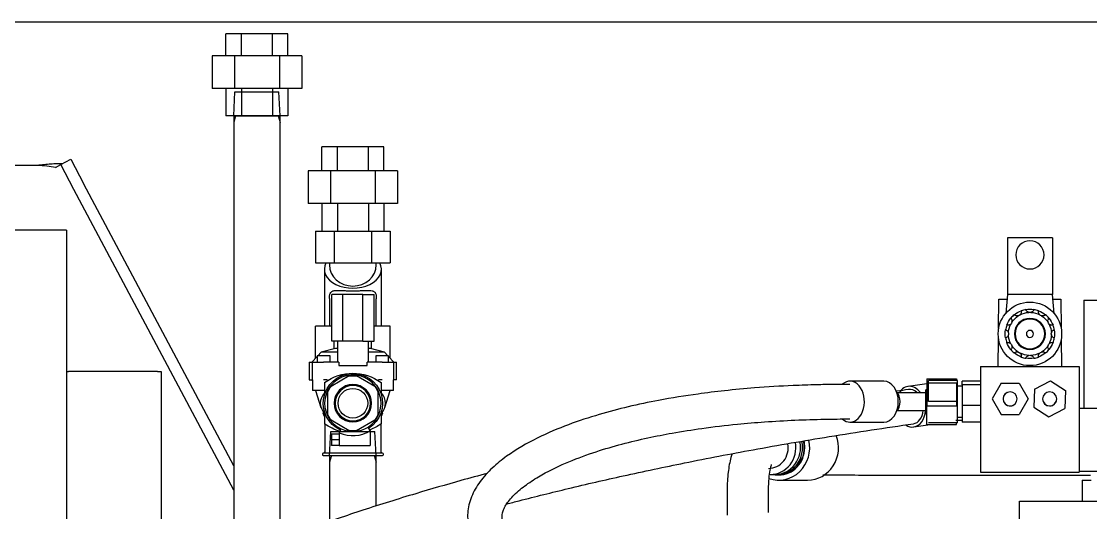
# Model space of a CAD drawing. Header units: millimetres. Extents: x 10462777 to 22643323, y 453826 to 1389191.
# Drawn here: x 11266430 to 11267164, y 585099 to 585436 of the extents above; entities that cross this region are included whole.
import ezdxf

# ---------------------------------------------------------------- set-up
doc = ezdxf.new("R2010")
doc.units = ezdxf.units.MM
doc.header["$LTSCALE"] = 200
doc.header["$MEASUREMENT"] = 0
for name, pattern in [('CENTER', [2, 1.25, -0.25, 0.25, -0.25]), ('HIDDEN_KS1', [0.26, 0.18, -0.08]), ('PHANTOM', [2.5, 1.25, -0.25, 0.25, -0.25, 0.25, -0.25])]:
    doc.linetypes.add(name, pattern=pattern)
for name, color, linetype in [('1', 1, 'CENTER'), ('11', 6, 'PHANTOM'), ('3', 3, 'HIDDEN_KS1')]:
    doc.layers.add(name, color=color, linetype=linetype)
doc.layers.add('LAYOUT', color=8, linetype='CONTINUOUS', lineweight=25)

# ---------------------------------------------------------------- blocks, each defined once
blk = doc.blocks.new('r710ic')
at = {"layer": 'LAYOUT', "color": 3}
blk.add_circle((272041.37, 104232.63), 2050.12, dxfattribs=at)

msp = doc.modelspace()

# ---------------------------------------------------------------- linework, layer by layer
at = {"layer": '1', "color": 60, "linetype": 'Continuous'}
for p, q in [((11266570.89925, 585412.01458), (11266570.89925, 585426.99252)), ((11266581.52228, 585426.99252), (11266570.89925, 585426.99252)), ((11266581.52228, 585412.01458), (11266581.52228, 585426.99252)), ((11266602.76832, 585426.99252), (11266581.52228, 585426.99252)), ((11266602.76832, 585412.01458), (11266602.76832, 585426.99252)), ((11266613.39134, 585426.99252), (11266602.76832, 585426.99252)), ((11266613.39134, 585412.01458), (11266613.39134, 585426.99252)), ((11266561.39444, 585412.01458), (11266561.39444, 585389.54769)), ((11266576.76987, 585412.01458), (11266561.39444, 585412.01458)), ((11266576.76987, 585412.01458), (11266576.76987, 585389.54769)), ((11266607.52072, 585412.01458), (11266576.76987, 585412.01458)), ((11266607.52072, 585412.01458), (11266607.52072, 585389.54769)), ((11266622.89615, 585412.01458), (11266607.52072, 585412.01458)), ((11266622.89615, 585412.01458), (11266622.89615, 585389.54769)), ((11266576.76987, 585389.54769), (11266561.39444, 585389.54769)), ((11266570.89925, 585389.54769), (11266570.89925, 585370.82527)), ((11266607.52072, 585389.54769), (11266576.76987, 585389.54769)), ((11266581.52228, 585389.54769), (11266581.52228, 585370.82527)), ((11266602.76832, 585389.54769), (11266602.76832, 585370.82527)), ((11266622.89615, 585389.54769), (11266607.52072, 585389.54769)), ((11266613.39134, 585389.54769), (11266613.39134, 585370.82527)), ((11266581.52228, 585370.82527), (11266570.89925, 585370.82527)), ((11266602.76832, 585370.82527), (11266581.52228, 585370.82527)), ((11266613.39134, 585370.82527), (11266602.76832, 585370.82527)), ((11266636.7505, 585333.05764), (11266636.7505, 585349.52046)), ((11266647.37353, 585349.52046), (11266636.7505, 585349.52046)), ((11266668.61957, 585349.52046), (11266647.37353, 585349.52046)), ((11266647.37353, 585333.05764), (11266647.37353, 585349.52046)), ((11266668.61957, 585333.05764), (11266668.61957, 585349.52046)), ((11266679.24259, 585349.52046), (11266668.61957, 585349.52046)), ((11266679.24259, 585333.05764), (11266679.24259, 585349.52046)), ((11266627.24569, 585333.05764), (11266627.24569, 585310.78443)), ((11266642.62112, 585333.05764), (11266627.24569, 585333.05764)), ((11266642.62112, 585333.05764), (11266642.62112, 585310.78443)), ((11266673.37198, 585333.05764), (11266642.62112, 585333.05764)), ((11266688.7474, 585333.05764), (11266673.37198, 585333.05764)), ((11266673.37198, 585333.05764), (11266673.37198, 585310.78443)), ((11266688.7474, 585333.05764), (11266688.7474, 585310.78443)), ((11266642.62112, 585310.78443), (11266627.24569, 585310.78443)), ((11266636.7505, 585310.78443), (11266636.7505, 585291.80377)), ((11266673.37198, 585310.78443), (11266642.62112, 585310.78443)), ((11266647.37353, 585310.78443), (11266647.37353, 585291.80377)), ((11266668.61957, 585310.78443), (11266668.61957, 585291.80377)), ((11266688.7474, 585310.78443), (11266673.37198, 585310.78443)), ((11266679.24259, 585310.78443), (11266679.24259, 585291.80377)), ((11266643.47054, 585216.26851), (11266643.47054, 585248.22574)), ((11266651.21774, 585248.22574), (11266643.47054, 585248.22574)), ((11266651.21774, 585216.26851), (11266651.21774, 585248.22574)), ((11266664.77535, 585248.22574), (11266651.21774, 585248.22574)), ((11266664.77535, 585248.22574), (11266672.52256, 585248.22574)), ((11266664.77535, 585216.26851), (11266664.77535, 585248.22574)), ((11266672.52256, 585216.26851), (11266672.52256, 585248.22574)), ((11266651.21774, 585216.26851), (11266643.47054, 585216.26851)), ((11266647.34414, 585216.26851), (11266647.34414, 585201.76671)), ((11266664.77535, 585216.26851), (11266651.21774, 585216.26851)), ((11266664.77535, 585216.26851), (11266672.52256, 585216.26851)), ((11266668.64896, 585201.76671), (11266668.64896, 585216.26851)), ((11266636.32115, 585208.7807), (11266633.89434, 585206.12448)), ((11266645.98838, 585211.2017), (11266636.32115, 585208.7807)), ((11266647.34268, 585208.7807), (11266636.32115, 585208.7807)), ((11266647.3436, 585211.2017), (11266645.98838, 585211.2017)), ((11266670.00472, 585211.2017), (11266668.6495, 585211.2017)), ((11266679.67194, 585208.7807), (11266668.65041, 585208.7807)), ((11266679.67194, 585208.7807), (11266670.00472, 585211.2017)), ((11266682.09876, 585206.12448), (11266679.67194, 585208.7807)), ((11266627.97613, 585201.76671), (11266627.97613, 585189.75854)), ((11266627.97613, 585201.76671), (11266630.19986, 585201.76671)), ((11266633.58925, 585205.79055), (11266629.91293, 585201.76671)), ((11266630.19986, 585189.75854), (11266630.19986, 585201.76671)), ((11266630.19986, 585201.76671), (11266637.94707, 585201.76671)), ((11266633.58926, 585206.12452), (11266633.58926, 585201.76671)), ((11266637.94707, 585206.12452), (11266633.58926, 585206.12452)), ((11266642.30487, 585206.12452), (11266637.94707, 585206.12452)), ((11266648.27629, 585201.76671), (11266637.94707, 585201.76671)), ((11266642.30487, 585201.76671), (11266642.30487, 585206.12452)), ((11266648.27629, 585201.76671), (11266648.27629, 585199.41834)), ((11266678.04603, 585201.76671), (11266667.7168, 585201.76671)), ((11266667.7168, 585199.41834), (11266667.7168, 585201.76671)), ((11266673.68823, 585206.12452), (11266673.68823, 585201.76671)), ((11266678.04603, 585206.12452), (11266673.68823, 585206.12452)), ((11266682.40383, 585206.12452), (11266678.04603, 585206.12452)), ((11266678.04603, 585201.76671), (11266685.79324, 585201.76671)), ((11266682.40383, 585201.76671), (11266682.40383, 585206.12452)), ((11266686.08017, 585201.76671), (11266682.40385, 585205.79055)), ((11266685.79324, 585201.76671), (11266685.79324, 585189.75854)), ((11266685.79324, 585201.76671), (11266688.01697, 585201.76671)), ((11266688.01697, 585189.75854), (11266688.01697, 585201.76671)), ((11266648.27629, 585199.41834), (11266667.7168, 585199.41834)), ((11266627.97613, 585189.75854), (11266630.19986, 585189.75854)), ((11266629.91293, 585189.75854), (11266630.1999, 585188.87215)), ((11266630.19986, 585189.75854), (11266630.19986, 585182.3987)), ((11266640.28692, 585189.75854), (11266637.94707, 585189.75854)), ((11266638.62853, 585187.76115), (11266638.62853, 585179.85947)), ((11266640.28692, 585189.75854), (11266640.28692, 585188.92981)), ((11266675.70618, 585188.92981), (11266675.70618, 585189.75854)), ((11266678.04603, 585189.75854), (11266675.70618, 585189.75854)), ((11266677.36456, 585187.76115), (11266677.36456, 585179.85947)), ((11266685.7932, 585188.87215), (11266686.08017, 585189.75854)), ((11266685.79324, 585182.3987), (11266685.79324, 585189.75854)), ((11266688.01697, 585189.75854), (11266685.79324, 585189.75854)), ((11267022.52551, 585188.76593), (11266999.24358, 585188.76593)), ((11267052.01364, 585187.02407), (11267039.15799, 585185.18766)), ((11267073.09472, 585189.25013), (11267053.2425, 585189.25013)), ((11267053.2425, 585174.72412), (11267053.2425, 585189.25013)), ((11267073.09472, 585174.72412), (11267073.09472, 585189.25013)), ((11266638.62853, 585182.3987), (11266630.19986, 585182.3987)), ((11266632.29571, 585182.39861), (11266636.06576, 585170.75368)), ((11266685.79324, 585182.3987), (11266677.36456, 585182.3987)), ((11266679.92733, 585170.75368), (11266683.69739, 585182.39861)), ((11267038.22804, 585180.87347), (11267031.71667, 585180.87347)), ((11267051.29145, 585180.87347), (11267048.4005, 585180.87347)), ((11267052.01383, 585182.81027), (11267051.29145, 585182.81027)), ((11267051.29145, 585166.63798), (11267051.29145, 585182.81027)), ((11267073.09472, 585174.72412), (11267053.2425, 585174.72412)), ((11267073.09472, 585160.19811), (11267073.09472, 585174.72412)), ((11266638.62853, 585167.45829), (11266638.62853, 585159.55662)), ((11266677.36456, 585167.45829), (11266677.36456, 585159.55662)), ((11267031.71667, 585168.57478), (11267038.22804, 585168.57478)), ((11267048.4005, 585168.57478), (11267051.29145, 585168.57478)), ((11267051.29145, 585166.63798), (11267052.01383, 585166.63798)), ((11266638.67753, 585159.51929), (11266638.67753, 585140.40392)), ((11266677.31556, 585140.40392), (11266677.31556, 585159.51929)), ((11266999.24358, 585160.68231), (11267022.52551, 585160.68231)), ((11267043.12938, 585157.38626), (11267054.41445, 585158.99831)), ((11267073.09472, 585160.19811), (11267053.2425, 585160.19811)), ((11266637.06762, 585138.79401), (11266637.06762, 585138.47202)), ((11266678.28151, 585139.43797), (11266637.71158, 585139.43797)), ((11266637.71158, 585137.82805), (11266678.28151, 585137.82805)), ((11266678.92548, 585138.47202), (11266678.92548, 585138.79401)), ((11266944.56286, 585124.75464), (11266947.76202, 585124.75464)), ((11266949.21618, 585124.75464), (11266950.3795, 585124.75464)), ((11266950.3795, 585120.88104), (11266970.15609, 585120.88104)), ((11266914.91327, 585114.41965), (11266914.91327, 585096.96154)), ((11266943.38425, 585098.60806), (11266943.38425, 585114.41965))]:
    msp.add_line(p, q, dxfattribs=at)
at = {"layer": '1', "color": 252, "linetype": 'Continuous'}
for p, q in [((11266576.16669, 585370.82527), (11266577.02947, 585387.28809)), ((11266577.02947, 585387.28809), (11266607.26113, 585387.28809)), ((11266608.12391, 585370.82527), (11266607.26113, 585387.28809)), ((11266576.16669, 585370.82527), (11266608.12391, 585370.82527)), ((11266576.16669, 585370.80939), (11266576.16669, 585067.2846)), ((11266577.46943, 585370.80935), (11266576.16669, 585366.29651)), ((11266606.82117, 585370.80935), (11266608.12391, 585366.29651)), ((11266608.12391, 585080.0743), (11266608.12391, 585370.80939)), ((11266457.4931, 585337.34981), (11266464.33382, 585340.98625)), ((11266464.33382, 585340.98625), (11266473.3527, 585324.02031)), ((11266441.31902, 585336.82908), (11266425.57737, 585336.82908)), ((11266453.73635, 585335.35277), (11266457.4931, 585337.34981)), ((11266466.51198, 585320.38387), (11266457.4931, 585337.34981)), ((11266576.16536, 585114.10837), (11266466.51198, 585320.38387)), ((11266576.16564, 585130.61278), (11266473.3527, 585324.02031)), ((11266456.56919, 585292.28265), (11266064.36689, 585292.28265)), ((11266461.4112, 585292.28265), (11266456.56919, 585292.28265)), ((11266461.4112, 585292.28265), (11266461.4112, 585006.95511)), ((11266461.4112, 585195.44258), (11266462.8638, 585195.44258)), ((11266523.86446, 585195.44258), (11266462.8638, 585195.44258)), ((11266523.86446, 585195.44258), (11266526.28546, 585195.44258)), ((11266526.28546, 585195.44258), (11266526.28546, 585044.66406)), ((11267088.90988, 585198.93414), (11267156.69793, 585198.93414)), ((11267088.90988, 585198.93414), (11267088.90988, 585126.30409)), ((11267156.69793, 585198.93414), (11267156.69793, 585126.30409)), ((11266642.01794, 585137.82805), (11266642.88072, 585154.29087)), ((11266642.88072, 585154.29087), (11266673.11238, 585154.29087)), ((11266673.97516, 585137.82805), (11266673.11238, 585154.29087)), ((11266642.01794, 585137.82805), (11266673.97516, 585137.82805)), ((11266642.01794, 585137.81746), (11266642.01794, 585092.42216)), ((11266643.32221, 585137.81744), (11266642.01794, 585133.29929)), ((11266672.67088, 585137.81744), (11266673.97516, 585133.29929)), ((11266673.97516, 585103.08819), (11266673.97516, 585137.81746)), ((11267088.90988, 585126.30409), (11267156.69793, 585126.30409)), ((11267115.61461, 585084.08181), (11267115.61461, 585106.35503)), ((11267115.61461, 585106.35503), (11267300.50055, 585106.35503))]:
    msp.add_line(p, q, dxfattribs=at)
at = {"layer": '1', "color": 60, "linetype": 'Continuous', "extrusion": (0, 0, -1)}
for centre, radius, start, end in [((-11266657.99655, 585162.03807), 32.19932, 53.02232742, 126.97767258), ((-11266657.99655, 585185.27969), 32.19932, 285.75941702, 306.97767258), ((-11266657.99655, 585185.27969), 32.19932, 233.02232742, 248.43969979), ((-11266637.71158, 585140.40392), 0.96595, 180, 270), ((-11266678.28151, 585140.40392), 0.96595, 270, 0)]:
    msp.add_arc(centre, radius, start, end, dxfattribs=at)
at = {"layer": '1', "color": 60, "linetype": 'Continuous'}
for centre, start, end in [((11266637.71158, 585138.79401), 90, 180), ((11266637.71158, 585138.47202), 180, 270), ((11266678.28151, 585138.79401), 0, 90), ((11266678.28151, 585138.47202), 270, 0)]:
    msp.add_arc(centre, 0.64397, start, end, dxfattribs=at)
for centre, major_axis, ratio, start_param, end_param in [((11266999.24358, 585174.72412), (0, -14.04181), 0.707106781, 0, 3.695691127), ((11267022.52551, 585174.72412), (0, -14.04181), 0.707106781, 0, 3.141592405), ((11266657.99655, 585173.6443), (22.39382, 0), 0.638062424, 2.615712001, 3.667473306), ((11266657.99655, 585173.6443), (22.39382, 0), 0.638062424, 5.757304654, 6.80906596), ((11267028.00361, 585174.72412), (0, -8.08615), 0.707106781, 0.609861676, 2.531730748), ((11267041.14369, 585171.28696), (1.98569, -13.9007), 0.70346878, 2.235254693, 3.856022021), ((11267041.14369, 585171.28696), (1.98569, -13.9007), 0.70346878, 0, 1.275105522), ((11266999.24358, 585174.72412), (0, -14.04181), 0.707106781, 5.753237577, 6.283185307), ((11267041.14369, 585171.28696), (1.98569, -13.9007), 0.70346878, 5.734988618, 6.283185307), ((11266970.15609, 585143.15426), (0, 22.27322), 0.953837837, 3.141592699, 5.095663281), ((11266943.31228, 585143.15426), (0, -14.23549), 0.953837837, 0, 1.761451798), ((11266950.3795, 585143.15426), (0, 22.27322), 0.953837837, 2.82085587, 4.946732223), ((11266944.56286, 585143.15426), (0, 18.39961), 0.953837837, 3.141592795, 4.9076586), ((11266947.76202, 585143.15426), (0, 18.39961), 0.953837837, 3.141592795, 4.937405543), ((11266949.21618, 585143.15426), (0, 18.39961), 0.953837837, 3.100163006, 4.950953622), ((11266950.3795, 585143.15426), (0, 18.39961), 0.953837837, 3.141592795, 4.961753132)]:
    msp.add_ellipse(centre, major_axis=major_axis, ratio=ratio, start_param=start_param, end_param=end_param, dxfattribs=at)
at = {"layer": '1', "color": 252, "linetype": 'Continuous'}
for points, knots in [([(11266458.57347, 585337.92412), (11266457.38429, 585337.96508), (11266456.10551, 585337.95839), (11266453.40701, 585337.8701), (11266451.98735, 585337.78853), (11266449.05095, 585337.57377), (11266447.53426, 585337.44062), (11266444.45136, 585337.14799), (11266442.88522, 585336.98855), (11266441.31902, 585336.82908)], [0, 0, 0, 0, 0.25, 0.25, 0.5, 0.5, 0.75, 0.75, 1, 1, 1, 1]), ([(11266453.73635, 585335.35277), (11266451.99119, 585335.77127), (11266450.01043, 585336.06452), (11266445.7922, 585336.51457), (11266443.55594, 585336.672), (11266441.31902, 585336.82908)], [0, 0, 0, 0, 0.5, 0.5, 1, 1, 1, 1])]:
    msp.add_open_spline(points, degree=3, knots=knots, dxfattribs=at)
at = {"layer": '1', "color": 60, "linetype": 'Continuous'}
for points, knots in [([(11267048.4005, 585180.87347), (11267047.44723, 585180.87347), (11267045.56295, 585180.87347), (11267042.80481, 585180.87347), (11267040.26621, 585180.87347), (11267038.80435, 585180.87347), (11267038.12906, 585180.87347)], [0, 0, 0, 0, 0.247574861, 0.5, 0.752425139, 1, 1, 1, 1]), ([(11267038.12906, 585168.57478), (11267038.80435, 585168.57478), (11267040.26621, 585168.57478), (11267042.80481, 585168.57478), (11267045.56295, 585168.57478), (11267047.44723, 585168.57478), (11267048.4005, 585168.57478)], [0, 0, 0, 0, 0.247574861, 0.5, 0.752425139, 1, 1, 1, 1]), ([(11266918.28464, 585139.10538), (11266918.01847, 585138.2522), (11266916.88039, 585134.2725), (11266915.38073, 585126.00668), (11266914.91874, 585118.31244), (11266914.91339, 585114.10224)], [0, 0, 0, 0, 0.119102906, 0.539671035, 1, 1, 1, 1]), ([(11266943.38413, 585114.10224), (11266943.40738, 585117.03233), (11266943.6148, 585121.90944), (11266944.43069, 585127.58984), (11266945.16219, 585130.60389), (11266945.41949, 585131.46986), (11266945.37466, 585131.56476), (11266945.36844, 585131.57074)], [0, 0, 0, 0, 0.331787336, 0.613163089, 0.830037351, 0.983914917, 1, 1, 1, 1])]:
    msp.add_open_spline(points, degree=3, knots=knots, dxfattribs=at)
at = {"layer": '11', "color": 60, "linetype": 'Continuous'}
for p, q in [((11266632.27765, 585291.80377), (11266632.27765, 585270.01476)), ((11266632.27765, 585291.80377), (11266645.1371, 585291.80377)), ((11266645.1371, 585291.80377), (11266645.1371, 585270.01476)), ((11266645.1371, 585291.80377), (11266670.856, 585291.80377)), ((11266670.856, 585291.80377), (11266670.856, 585270.01476)), ((11266670.856, 585291.80377), (11266683.71544, 585291.80377)), ((11266683.71544, 585291.80377), (11266683.71544, 585270.01476)), ((11266632.27765, 585270.01476), (11266645.1371, 585270.01476)), ((11266641.89737, 585270.01476), (11266641.89737, 585268.52888)), ((11266645.1371, 585270.01476), (11266670.856, 585270.01476)), ((11266670.856, 585270.01476), (11266683.71544, 585270.01476)), ((11266674.09573, 585268.52888), (11266674.09573, 585270.01476)), ((11266638.42106, 585265.6821), (11266638.42106, 585226.43701)), ((11266677.57204, 585226.43701), (11266677.57204, 585265.6821)), ((11266641.89737, 585245.52783), (11266641.89737, 585226.43672)), ((11266674.09573, 585226.43672), (11266674.09573, 585245.24588)), ((11267159.84523, 585244.35214), (11267159.84523, 585170.36632)), ((11267159.84523, 585244.35214), (11267204.63377, 585244.35214)), ((11266632.27765, 585204.64771), (11266632.27765, 585226.43672)), ((11266643.4704, 585226.43672), (11266632.27765, 585226.43672)), ((11266683.71544, 585226.43672), (11266672.5227, 585226.43672)), ((11266683.71544, 585204.64771), (11266683.71544, 585226.43672)), ((11266645.1371, 585210.98865), (11266645.1371, 585216.2684)), ((11266670.856, 585210.98865), (11266670.856, 585216.2684)), ((11266632.54529, 585204.64771), (11266632.27765, 585204.64771)), ((11266683.71544, 585204.64771), (11266683.44781, 585204.64771)), ((11266655.57089, 585192.38626), (11266642.99099, 585185.12325)), ((11266673.0021, 585185.12325), (11266660.42221, 585192.38626)), ((11267052.01381, 585190.44996), (11267072.35023, 585190.44996)), ((11267052.01381, 585190.44996), (11267052.01381, 585187.63963)), ((11267052.01381, 585187.63963), (11267052.01381, 585171.91379)), ((11267052.01381, 585187.63963), (11267072.35023, 585187.63963)), ((11267072.35023, 585190.44996), (11267072.35023, 585189.25012)), ((11267072.35023, 585187.63963), (11267072.35023, 585171.91379)), ((11267088.90988, 585188.87737), (11267076.22383, 585188.87737)), ((11267076.22383, 585186.34808), (11267076.22383, 585188.87737)), ((11267103.09612, 585187.31333), (11267096.94595, 585176.66092)), ((11267103.09612, 585187.31333), (11267115.39647, 585187.31333)), ((11267115.39647, 585187.31333), (11267121.54664, 585176.66092)), ((11267125.94846, 585183.20819), (11267136.82509, 585188.95253)), ((11267136.82509, 585188.95253), (11267147.23814, 585182.40526)), ((11266640.56534, 585180.92189), (11266640.56534, 585166.39588)), ((11266675.42776, 585166.39588), (11266675.42776, 585180.92189)), ((11267076.22383, 585185.45386), (11267073.09456, 585185.45386)), ((11267088.90988, 585186.34808), (11267076.22383, 585186.34808)), ((11267076.22383, 585186.34808), (11267076.22383, 585172.19483)), ((11267125.94846, 585183.20819), (11267125.48489, 585170.91659)), ((11267147.23814, 585182.40526), (11267146.77457, 585170.11366)), ((11267052.01381, 585158.99829), (11267052.01381, 585171.91379)), ((11267052.01381, 585171.91379), (11267072.35023, 585171.91379)), ((11267088.90988, 585172.19483), (11267076.22383, 585172.19483)), ((11267076.22383, 585172.19483), (11267076.22383, 585160.57087)), ((11267096.94595, 585176.66092), (11267103.09612, 585166.00852)), ((11267121.54664, 585176.66092), (11267115.39647, 585166.00852)), ((11266637.66013, 585167.66177), (11266637.66013, 585166.84108)), ((11266678.33296, 585166.84108), (11266678.33296, 585167.66177)), ((11267103.09612, 585166.00852), (11267115.39647, 585166.00852)), ((11267125.48489, 585170.91659), (11267135.89795, 585164.36932)), ((11267135.89795, 585164.36932), (11267146.77457, 585170.11366)), ((11267156.69793, 585170.36632), (11267172.2964, 585170.36632)), ((11266642.99099, 585162.19451), (11266655.57089, 585154.93151)), ((11266660.42221, 585154.93151), (11266673.0021, 585162.19451)), ((11266669.98051, 585154.88441), (11266668.41738, 585157.33325)), ((11267052.01381, 585158.99829), (11267072.35023, 585158.99829)), ((11267072.35023, 585158.99829), (11267072.35023, 585160.19822)), ((11267073.09456, 585163.99439), (11267076.22383, 585163.99439)), ((11267088.90988, 585160.57087), (11267076.22383, 585160.57087)), ((11266648.67569, 585152.35407), (11266643.34949, 585152.35407)), ((11266643.34949, 585152.35407), (11266643.34949, 585148.48046)), ((11266649.89146, 585156.06833), (11266648.67569, 585153.42975)), ((11266648.67569, 585153.42975), (11266648.67569, 585149.51839)), ((11266669.98051, 585154.88441), (11266669.98051, 585148.48046)), ((11266648.67569, 585148.48046), (11266643.34949, 585148.48046)), ((11266643.34949, 585148.48046), (11266643.34949, 585144.60686)), ((11266648.67569, 585144.60686), (11266643.34949, 585144.60686)), ((11266648.67569, 585149.51839), (11266648.67569, 585148.48046)), ((11266648.67569, 585148.48046), (11266648.67569, 585146.54366)), ((11266648.67569, 585146.54366), (11266648.67569, 585144.60686)), ((11266648.67569, 585144.60686), (11266669.98051, 585144.60686)), ((11266669.98051, 585148.48046), (11266669.98051, 585144.60686)), ((11267179.42627, 585126.78829), (11267156.69793, 585126.78829)), ((11267158.63473, 585120.88104), (11267158.63473, 585106.35503)), ((11267158.63473, 585120.88104), (11267164.79744, 585120.88104))]:
    msp.add_line(p, q, dxfattribs=at)
at = {"layer": '11', "color": 30, "linetype": 'Continuous'}
for p, q in [((11267138.29832, 585287.05861), (11267107.30949, 585287.05861)), ((11267107.30949, 585287.05861), (11267107.30949, 585248.32258)), ((11267138.29832, 585287.05861), (11267138.29832, 585248.32258)), ((11267107.30949, 585248.32258), (11267106.1732, 585235.28503)), ((11267138.29832, 585248.32258), (11267107.30949, 585248.32258)), ((11267139.43462, 585235.28503), (11267138.29832, 585248.32258)), ((11267101.32944, 585224.89589), (11267101.49909, 585245.12686)), ((11267101.49909, 585245.12686), (11267107.03102, 585245.12686)), ((11267138.57679, 585245.12686), (11267144.10872, 585245.12686)), ((11267144.10872, 585245.12686), (11267144.27837, 585224.89589)), ((11267101.11173, 585198.93414), (11267101.2706, 585217.87965)), ((11267144.33721, 585217.87965), (11267144.49608, 585198.93414))]:
    msp.add_line(p, q, dxfattribs=at)
at = {"layer": '11', "color": 27, "linetype": 'Continuous'}
msp.add_line((11267039.46516, 585183.03051), (11267039.42718, 585183.02496), dxfattribs=at)
at = {"layer": '11', "color": 30, "linetype": 'Continuous', "extrusion": (0, 0, -1)}
for centre, radius in [((-11267122.80391, 585275.4378), 9.68401), ((-11267122.80391, 585221.20736), 10.65241), ((-11267122.80391, 585221.20736), 10.16821), ((-11267122.80391, 585221.20736), 2.421)]:
    msp.add_circle(centre, radius, dxfattribs=at)
at = {"layer": '11', "color": 30, "linetype": 'Continuous'}
msp.add_circle((11267122.80391, 585221.20736), 21.78902, dxfattribs=at)
at = {"layer": '11', "color": 60, "linetype": 'Continuous', "extrusion": (0, 0, -1)}
for centre, radius in [((-11266657.99655, 585173.65888), 12.83131), ((-11266657.99655, 585173.65888), 12.10501), ((-11267109.2463, 585176.66092), 4.842), ((-11267136.36152, 585176.66092), 4.842)]:
    msp.add_circle(centre, radius, dxfattribs=at)
at = {"layer": '11', "color": 60, "linetype": 'Continuous'}
msp.add_circle((11266657.99655, 585173.65888), 10.16821, dxfattribs=at)
at = {"layer": '11', "color": 30, "linetype": 'Continuous'}
for start, end in [(99.42617603, 110.57382395), (69.42617605, 80.57382397), (129.42617604, 140.573824), (39.426176, 50.57382396), (159.42617604, 170.57382399), (9.42617601, 20.57382396), (189.42617601, 200.57382396), (339.42617604, 350.57382399), (219.426176, 230.57382396), (309.42617604, 320.573824), (249.42617605, 260.57382397), (279.42617603, 290.57382395)]:
    msp.add_arc((11267122.80391, 585221.20736), 16.94701, start, end, dxfattribs=at)
at = {"layer": '11', "color": 30, "linetype": 'Continuous', "extrusion": (0, 0, -1)}
for centre, radius, start, end in [((-11267122.80391, 585221.20736), 16.94701, 80.57382397, 99.42617603), ((-11267122.80391, 585221.20736), 16.94701, 20.57382396, 39.426176), ((-11267122.80391, 585221.20736), 14.76811, 32.64553784, 57.35446217), ((-11267122.80391, 585221.20736), 16.94701, 50.57382396, 69.42617605), ((-11267114.01567, 585236.42903), 2.9052, 226.43012054, 253.56987945), ((-11267122.80391, 585221.20736), 14.76811, 62.64553783, 87.35446218), ((-11267122.80391, 585238.78383), 2.9052, 256.43012059, 283.56987941), ((-11267122.80391, 585221.20736), 14.76811, 92.64553782, 117.35446217), ((-11267122.80391, 585221.20736), 16.94701, 110.57382395, 129.42617604), ((-11267131.59214, 585236.42903), 2.9052, 286.43012055, 313.56987946), ((-11267122.80391, 585221.20736), 14.76811, 122.64553783, 147.35446216), ((-11267122.80391, 585221.20736), 16.94701, 140.573824, 159.42617604), ((-11267122.80391, 585221.20736), 16.94701, 350.57382399, 9.42617601), ((-11267122.80391, 585221.20736), 14.76811, 2.64553786, 27.35446215), ((-11267107.58223, 585229.9956), 2.9052, 196.43012056, 223.56987951), ((-11267138.02558, 585229.9956), 2.9052, 316.43012049, 343.56987944), ((-11267122.80391, 585221.20736), 14.76811, 152.64553785, 177.35446214), ((-11267122.80391, 585221.20736), 16.94701, 170.57382399, 189.42617601), ((-11267105.22743, 585221.20736), 2.9052, 166.43012057, 193.56987943), ((-11267122.80391, 585221.20736), 14.76811, 332.64553785, 357.35446214), ((-11267122.80391, 585221.20736), 14.76811, 182.64553786, 207.35446215), ((-11267140.38038, 585221.20736), 2.9052, 346.43012057, 13.56987943), ((-11267122.80391, 585221.20736), 16.94701, 320.573824, 339.42617604), ((-11267107.58223, 585212.41912), 2.9052, 136.43012049, 163.56987944), ((-11267122.80391, 585221.20736), 14.76811, 302.64553783, 327.35446216), ((-11267114.01567, 585205.98569), 2.9052, 106.43012055, 133.56987946), ((-11267131.59214, 585205.98569), 2.9052, 46.43012054, 73.56987945), ((-11267122.80391, 585221.20736), 14.76811, 212.64553784, 237.35446217), ((-11267138.02558, 585212.41912), 2.9052, 16.43012056, 43.56987951), ((-11267122.80391, 585221.20736), 16.94701, 200.57382396, 219.426176), ((-11267122.80391, 585221.20736), 16.94701, 290.57382395, 309.42617604), ((-11267122.80391, 585221.20736), 14.76811, 272.64553782, 297.35446217), ((-11267122.80391, 585221.20736), 16.94701, 260.57382397, 279.42617603), ((-11267122.80391, 585203.63088), 2.9052, 76.43012059, 103.56987941), ((-11267122.80391, 585221.20736), 14.76811, 242.64553783, 267.35446218), ((-11267122.80391, 585221.20736), 16.94701, 230.57382396, 249.42617605)]:
    msp.add_arc(centre, radius, start, end, dxfattribs=at)
at = {"layer": '11', "color": 60, "linetype": 'Continuous', "extrusion": (0, 0, -1)}
for radius, start, end in [(20.33642, 294.73855101, 237.44945095), (18.88381, 82.61986492, 97.38013508), (18.88381, 22.61986495, 37.38013503), (18.88381, 142.61986497, 157.38013505), (21.44883, 334.5535172, 341.46622188), (18.88381, 322.61986497, 337.38013505), (18.88381, 202.61986495, 217.38013503), (21.44883, 198.53377812, 205.4464828), (18.88381, 262.61986492, 277.38013508)]:
    msp.add_arc((-11266657.99655, 585173.65888), radius, start, end, dxfattribs=at)
at = {"layer": '11', "color": 60, "linetype": 'Continuous'}
for centre, radius, start, end in [((11266657.99655, 585173.65888), 19.36801, 302.55054905, 245.26144899), ((11267109.2463, 585176.66092), 4.842, 114.08251063, 210.00000005), ((11267109.2463, 585176.66092), 4.842, 210.00000005, 294.07685817), ((11267136.36152, 585176.66092), 4.842, 179.99822373, 237.84014663), ((11267136.36152, 585176.66092), 4.842, 237.84014663, 359.99830087), ((11266657.99655, 585173.65888), 19.36801, 245.26144899, 302.55054905), ((11266657.99655, 585173.65888), 22.27322, 245.26144899, 302.55054905)]:
    msp.add_arc(centre, radius, start, end, dxfattribs=at)
for centre, major_axis, ratio, start_param, end_param in [((11266657.99655, 585265.6821), (-19.57549, 0), 0.669130606, 5.946062424, 9.761900844), ((11266657.99655, 585268.52888), (16.09918, 0), 0.900404044, 3.141618338, 6.283159588)]:
    msp.add_ellipse(centre, major_axis=major_axis, ratio=ratio, start_param=start_param, end_param=end_param, dxfattribs=at)
at = {"layer": '11', "color": 27, "linetype": 'Continuous'}
for centre, major_axis, ratio, start_param, end_param in [((11267041.14273, 585171.28682), (-1.67758, 11.74369), 0.703468437, 5.587601908, 6.283185307), ((11267041.14273, 585171.28682), (-1.67758, 11.74369), 0.703468437, 3.145995707, 4.380445188), ((11266950.3795, 585143.15426), (0, -18.73855), 0.953837837, 0, 1.570796561), ((11266950.3795, 585143.15426), (0, -18.73855), 0.953837837, 1.570796141, 1.819178372), ((11266950.3795, 585143.15426), (0, -18.73855), 0.953837837, 6.09262825, 6.283185307)]:
    msp.add_ellipse(centre, major_axis=major_axis, ratio=ratio, start_param=start_param, end_param=end_param, dxfattribs=at)
at = {"layer": '11', "color": 60, "linetype": 'Continuous'}
msp.add_open_spline([(11266641.89737, 585245.5283), (11266641.89737, 585245.65374), (11266641.89856, 585245.77809), (11266641.90861, 585246.27973), (11266641.92815, 585246.64467), (11266641.99659, 585247.34199), (11266642.04548, 585247.67437), (11266642.18037, 585248.30078), (11266642.26729, 585248.5963), (11266642.58915, 585249.39458), (11266642.88535, 585249.81506), (11266643.48623, 585250.29311), (11266643.71402, 585250.42736), (11266644.21101, 585250.64553), (11266644.48154, 585250.73094), (11266645.06717, 585250.8656), (11266645.38341, 585250.91496), (11266646.05661, 585250.98622), (11266646.41063, 585251.00798), (11266647.15279, 585251.03302), (11266647.54092, 585251.03626), (11266648.3515, 585251.0309), (11266648.77606, 585251.02221), (11266650.08123, 585250.98658), (11266650.99527, 585250.9508), (11266652.43182, 585250.90013), (11266652.92309, 585250.88355), (11266653.92215, 585250.85354), (11266654.42501, 585250.84026), (11266655.94331, 585250.80755), (11266656.96837, 585250.79547), (11266658.52573, 585250.79559), (11266659.04909, 585250.79866), (11266660.07977, 585250.81042), (11266660.5899, 585250.81909), (11266661.59998, 585250.84105), (11266662.09992, 585250.85436), (11266663.08954, 585250.8842), (11266663.58082, 585250.9008), (11266665.02803, 585250.95191), (11266665.94049, 585250.98755), (11266667.23369, 585251.02257), (11266667.65208, 585251.03107), (11266668.46297, 585251.03623), (11266668.85569, 585251.03276), (11266669.96704, 585250.99448), (11266670.62923, 585250.93324), (11266671.35919, 585250.76612), (11266671.50025, 585250.72807), (11266671.77241, 585250.6411), (11266671.90397, 585250.59196), (11266672.27954, 585250.42729), (11266672.50383, 585250.29502), (11266672.90392, 585249.97772), (11266673.07971, 585249.79265), (11266673.3096, 585249.47039), (11266673.38083, 585249.35505), (11266673.51089, 585249.11199), (11266673.56984, 585248.98426), (11266673.7302, 585248.58303), (11266673.81519, 585248.29147), (11266673.9493, 585247.66435), (11266673.99854, 585247.32705), (11266674.0816, 585246.46632), (11266674.09976, 585245.9298), (11266674.0953, 585245.37232)], degree=3, knots=[0, 0, 0, 0, 0.00934757, 0.00934757, 0.038109651, 0.038109651, 0.066871731, 0.066871731, 0.095633812, 0.095633812, 0.153157973, 0.153157973, 0.181920054, 0.181920054, 0.210682134, 0.210682134, 0.239444215, 0.239444215, 0.268206295, 0.268206295, 0.296968376, 0.296968376, 0.325730456, 0.325730456, 0.383254617, 0.383254617, 0.412016698, 0.412016698, 0.440778778, 0.440778778, 0.49830294, 0.49830294, 0.52706502, 0.52706502, 0.555827101, 0.555827101, 0.584589181, 0.584589181, 0.613351262, 0.613351262, 0.670875423, 0.670875423, 0.699637503, 0.699637503, 0.728399584, 0.728399584, 0.785923745, 0.785923745, 0.800304785, 0.800304785, 0.814685826, 0.814685826, 0.843447906, 0.843447906, 0.872209987, 0.872209987, 0.886591027, 0.886591027, 0.900972067, 0.900972067, 0.929734148, 0.929734148, 0.958496228, 0.958496228, 1, 1, 1, 1], dxfattribs=at)
at = {"layer": '11', "color": 30, "linetype": 'Continuous'}
for points, knots in [([(11267122.12225, 585235.95973), (11267121.86222, 585236.02249), (11267121.62067, 585236.11803), (11267121.28274, 585236.30536), (11267121.1741, 585236.37553), (11267120.97106, 585236.52621), (11267120.87576, 585236.60716), (11267120.60747, 585236.86611), (11267120.45215, 585237.06106), (11267120.19967, 585237.47363), (11267120.09967, 585237.69499), (11267120.02838, 585237.92554)], [0, 0, 0, 0, 0.25, 0.25, 0.375, 0.375, 0.5, 0.5, 0.75, 0.75, 1, 1, 1, 1]), ([(11267125.57943, 585237.92554), (11267125.50801, 585237.69459), (11267125.4093, 585237.47588), (11267125.15685, 585237.06265), (11267125.00091, 585236.8669), (11267124.64495, 585236.52286), (11267124.44221, 585236.37066), (11267123.98888, 585236.11863), (11267123.7462, 585236.02264), (11267123.48556, 585235.95973)], [0, 0, 0, 0, 0.25, 0.25, 0.5, 0.5, 0.75, 0.75, 1, 1, 1, 1]), ([(11267109.7133, 585231.97013), (11267109.87759, 585231.7928), (11267110.01765, 585231.59795), (11267110.24929, 585231.17271), (11267110.34085, 585230.93979), (11267110.46082, 585230.4595), (11267110.49126, 585230.20783), (11267110.48285, 585229.68921), (11267110.44464, 585229.43105), (11267110.3688, 585229.17387)], [0, 0, 0, 0, 0.25, 0.25, 0.5, 0.5, 0.75, 0.75, 1, 1, 1, 1]), ([(11267114.83739, 585233.64246), (11267114.58081, 585233.5668), (11267114.32386, 585233.52876), (11267113.93754, 585233.52203), (11267113.80837, 585233.52848), (11267113.55719, 585233.55745), (11267113.43418, 585233.5799), (11267113.07237, 585233.67001), (11267112.84037, 585233.76119), (11267112.41543, 585233.99224), (11267112.21816, 585234.13395), (11267112.04114, 585234.29797)], [0, 0, 0, 0, 0.25, 0.25, 0.375, 0.375, 0.5, 0.5, 0.75, 0.75, 1, 1, 1, 1]), ([(11267116.84849, 585237.07349), (11267116.90211, 585236.83778), (11267116.92598, 585236.599), (11267116.91397, 585236.11491), (11267116.8768, 585235.86742), (11267116.74055, 585235.39149), (11267116.64107, 585235.15832), (11267116.37449, 585234.71339), (11267116.21231, 585234.50891), (11267116.01805, 585234.32411)], [0, 0, 0, 0, 0.25, 0.25, 0.5, 0.5, 0.75, 0.75, 1, 1, 1, 1]), ([(11267129.58976, 585234.32411), (11267129.39595, 585234.50849), (11267129.23453, 585234.712), (11267129.03554, 585235.04319), (11267128.97654, 585235.15828), (11267128.87604, 585235.3903), (11267128.83398, 585235.50805), (11267128.73111, 585235.86645), (11267128.69408, 585236.11295), (11267128.6817, 585236.59648), (11267128.70579, 585236.83818), (11267128.75932, 585237.07349)], [0, 0, 0, 0, 0.25, 0.25, 0.375, 0.375, 0.5, 0.5, 0.75, 0.75, 1, 1, 1, 1]), ([(11267133.56667, 585234.29797), (11267133.38935, 585234.13367), (11267133.1945, 585233.99361), (11267132.76926, 585233.76197), (11267132.53634, 585233.67042), (11267132.05605, 585233.55044), (11267131.80437, 585233.52001), (11267131.28576, 585233.52841), (11267131.02759, 585233.56662), (11267130.77042, 585233.64246)], [0, 0, 0, 0, 0.25, 0.25, 0.5, 0.5, 0.75, 0.75, 1, 1, 1, 1]), ([(11267135.23901, 585229.17387), (11267135.16335, 585229.43045), (11267135.12531, 585229.68741), (11267135.11857, 585230.07372), (11267135.12502, 585230.20289), (11267135.154, 585230.45408), (11267135.17645, 585230.57708), (11267135.26656, 585230.9389), (11267135.35774, 585231.17089), (11267135.58879, 585231.59583), (11267135.7305, 585231.79311), (11267135.89452, 585231.97013)], [0, 0, 0, 0, 0.25, 0.25, 0.375, 0.375, 0.5, 0.5, 0.75, 0.75, 1, 1, 1, 1]), ([(11267106.08572, 585223.98288), (11267106.31667, 585223.91147), (11267106.53539, 585223.81275), (11267106.94862, 585223.5603), (11267107.14436, 585223.40437), (11267107.48841, 585223.04841), (11267107.6406, 585222.84567), (11267107.89263, 585222.39233), (11267107.98862, 585222.14965), (11267108.05153, 585221.88901)], [0, 0, 0, 0, 0.25, 0.25, 0.5, 0.5, 0.75, 0.75, 1, 1, 1, 1]), ([(11267109.68715, 585227.99322), (11267109.50278, 585227.7994), (11267109.29927, 585227.63798), (11267108.96807, 585227.43899), (11267108.85299, 585227.37999), (11267108.62097, 585227.27949), (11267108.50321, 585227.23744), (11267108.14482, 585227.13457), (11267107.89832, 585227.09753), (11267107.41478, 585227.08516), (11267107.17308, 585227.10924), (11267106.93777, 585227.16278)], [0, 0, 0, 0, 0.25, 0.25, 0.375, 0.375, 0.5, 0.5, 0.75, 0.75, 1, 1, 1, 1]), ([(11267138.67004, 585227.16278), (11267138.43433, 585227.10915), (11267138.19555, 585227.08528), (11267137.71146, 585227.09729), (11267137.46397, 585227.13447), (11267136.98804, 585227.27071), (11267136.75486, 585227.37019), (11267136.30993, 585227.63678), (11267136.10546, 585227.79895), (11267135.92066, 585227.99322)], [0, 0, 0, 0, 0.25, 0.25, 0.5, 0.5, 0.75, 0.75, 1, 1, 1, 1]), ([(11267137.55628, 585221.88901), (11267137.61904, 585222.14905), (11267137.71458, 585222.39059), (11267137.9019, 585222.72852), (11267137.97207, 585222.83716), (11267138.12276, 585223.0402), (11267138.20371, 585223.13551), (11267138.46265, 585223.40379), (11267138.65761, 585223.55911), (11267139.07018, 585223.8116), (11267139.29154, 585223.91159), (11267139.52209, 585223.98288)], [0, 0, 0, 0, 0.25, 0.25, 0.375, 0.375, 0.5, 0.5, 0.75, 0.75, 1, 1, 1, 1]), ([(11267108.05153, 585220.52571), (11267107.98877, 585220.26567), (11267107.89323, 585220.02412), (11267107.70591, 585219.68619), (11267107.63574, 585219.57756), (11267107.48505, 585219.37451), (11267107.4041, 585219.27921), (11267107.14516, 585219.01093), (11267106.9502, 585218.8556), (11267106.53763, 585218.60312), (11267106.31627, 585218.50313), (11267106.08572, 585218.43183)], [0, 0, 0, 0, 0.25, 0.25, 0.375, 0.375, 0.5, 0.5, 0.75, 0.75, 1, 1, 1, 1]), ([(11267139.52209, 585218.43183), (11267139.29114, 585218.50325), (11267139.07242, 585218.60197), (11267138.6592, 585218.85441), (11267138.46345, 585219.01035), (11267138.1194, 585219.36631), (11267137.96721, 585219.56905), (11267137.71518, 585220.02239), (11267137.61919, 585220.26507), (11267137.55628, 585220.52571)], [0, 0, 0, 0, 0.25, 0.25, 0.5, 0.5, 0.75, 0.75, 1, 1, 1, 1]), ([(11267106.93777, 585215.25194), (11267107.17349, 585215.30557), (11267107.41226, 585215.32944), (11267107.89635, 585215.31742), (11267108.14384, 585215.28025), (11267108.61977, 585215.144), (11267108.85295, 585215.04453), (11267109.29788, 585214.77794), (11267109.50235, 585214.61577), (11267109.68715, 585214.4215)], [0, 0, 0, 0, 0.25, 0.25, 0.5, 0.5, 0.75, 0.75, 1, 1, 1, 1]), ([(11267110.3688, 585213.24085), (11267110.44446, 585212.98427), (11267110.4825, 585212.72731), (11267110.48924, 585212.34099), (11267110.48279, 585212.21182), (11267110.45381, 585211.96064), (11267110.43136, 585211.83763), (11267110.34125, 585211.47582), (11267110.25007, 585211.24382), (11267110.01902, 585210.81888), (11267109.87731, 585210.62161), (11267109.7133, 585210.44459)], [0, 0, 0, 0, 0.25, 0.25, 0.375, 0.375, 0.5, 0.5, 0.75, 0.75, 1, 1, 1, 1]), ([(11267112.04114, 585208.11675), (11267112.21846, 585208.28105), (11267112.41331, 585208.42111), (11267112.83855, 585208.65275), (11267113.07147, 585208.7443), (11267113.55176, 585208.86427), (11267113.80344, 585208.89471), (11267114.32205, 585208.8863), (11267114.58022, 585208.84809), (11267114.83739, 585208.77226)], [0, 0, 0, 0, 0.25, 0.25, 0.5, 0.5, 0.75, 0.75, 1, 1, 1, 1]), ([(11267130.77042, 585208.77226), (11267131.027, 585208.84792), (11267131.28395, 585208.88596), (11267131.67027, 585208.89269), (11267131.79944, 585208.88624), (11267132.05062, 585208.85727), (11267132.17363, 585208.83481), (11267132.53545, 585208.7447), (11267132.76744, 585208.65353), (11267133.19238, 585208.42247), (11267133.38965, 585208.28076), (11267133.56667, 585208.11675)], [0, 0, 0, 0, 0.25, 0.25, 0.375, 0.375, 0.5, 0.5, 0.75, 0.75, 1, 1, 1, 1]), ([(11267135.89452, 585210.44459), (11267135.73022, 585210.62191), (11267135.59016, 585210.81676), (11267135.35852, 585211.242), (11267135.26696, 585211.47492), (11267135.14699, 585211.95521), (11267135.11655, 585212.20689), (11267135.12496, 585212.72551), (11267135.16317, 585212.98367), (11267135.23901, 585213.24085)], [0, 0, 0, 0, 0.25, 0.25, 0.5, 0.5, 0.75, 0.75, 1, 1, 1, 1]), ([(11267135.92066, 585214.4215), (11267136.10503, 585214.61531), (11267136.30854, 585214.77674), (11267136.63974, 585214.97573), (11267136.75483, 585215.03472), (11267136.98684, 585215.13522), (11267137.1046, 585215.17728), (11267137.463, 585215.28015), (11267137.7095, 585215.31719), (11267138.19303, 585215.32956), (11267138.43473, 585215.30547), (11267138.67004, 585215.25194)], [0, 0, 0, 0, 0.25, 0.25, 0.375, 0.375, 0.5, 0.5, 0.75, 0.75, 1, 1, 1, 1]), ([(11267116.01805, 585208.0906), (11267116.21186, 585207.90623), (11267116.37328, 585207.70272), (11267116.57227, 585207.37153), (11267116.63127, 585207.25644), (11267116.73177, 585207.02442), (11267116.77383, 585206.90666), (11267116.8767, 585206.54827), (11267116.91373, 585206.30177), (11267116.92611, 585205.81823), (11267116.90202, 585205.57653), (11267116.84849, 585205.34122)], [0, 0, 0, 0, 0.25, 0.25, 0.375, 0.375, 0.5, 0.5, 0.75, 0.75, 1, 1, 1, 1]), ([(11267120.02838, 585204.48917), (11267120.0998, 585204.72012), (11267120.19851, 585204.93884), (11267120.45096, 585205.35207), (11267120.6069, 585205.54782), (11267120.96286, 585205.89186), (11267121.1656, 585206.04406), (11267121.61893, 585206.29609), (11267121.86161, 585206.39208), (11267122.12225, 585206.45499)], [0, 0, 0, 0, 0.25, 0.25, 0.5, 0.5, 0.75, 0.75, 1, 1, 1, 1]), ([(11267123.48556, 585206.45499), (11267123.74559, 585206.39222), (11267123.98714, 585206.29669), (11267124.32507, 585206.10936), (11267124.43371, 585206.03919), (11267124.63675, 585205.88851), (11267124.73205, 585205.80756), (11267125.00034, 585205.54861), (11267125.15566, 585205.35365), (11267125.40814, 585204.94109), (11267125.50814, 585204.71973), (11267125.57943, 585204.48917)], [0, 0, 0, 0, 0.25, 0.25, 0.375, 0.375, 0.5, 0.5, 0.75, 0.75, 1, 1, 1, 1]), ([(11267128.75932, 585205.34122), (11267128.7057, 585205.57694), (11267128.68183, 585205.81571), (11267128.69384, 585206.2998), (11267128.73101, 585206.54729), (11267128.86726, 585207.02322), (11267128.96674, 585207.2564), (11267129.23333, 585207.70133), (11267129.3955, 585207.9058), (11267129.58976, 585208.0906)], [0, 0, 0, 0, 0.25, 0.25, 0.5, 0.5, 0.75, 0.75, 1, 1, 1, 1])]:
    msp.add_open_spline(points, degree=3, knots=knots, dxfattribs=at)
at = {"layer": '11', "color": 27, "linetype": 'Continuous'}
for points, knots in [([(11266999.25347, 585186.587), (11266995.39868, 585186.58799), (11266987.85939, 585186.54094), (11266974.85025, 585186.30082), (11266956.9751, 585185.68997), (11266935.86253, 585184.42249), (11266914.07396, 585182.40972), (11266892.18042, 585179.73463), (11266870.16503, 585176.20246), (11266847.52126, 585171.43845), (11266826.88066, 585166.03124), (11266806.08571, 585159.24128), (11266784.63541, 585150.22887), (11266766.86192, 585140.16918), (11266753.62273, 585129.55555), (11266745.03512, 585120.18124), (11266738.85023, 585109.39403), (11266736.2291, 585098.12035), (11266737.33624, 585087.42866), (11266742.86116, 585075.27233), (11266753.8808, 585064.68678), (11266770.67526, 585055.82424), (11266793.08343, 585049.02444), (11266816.10003, 585045.63011), (11266834.91112, 585044.45683), (11266844.40528, 585044.2007), (11266849.26812, 585044.1433), (11266851.46137, 585044.1353), (11266852.43696, 585044.13531)], [0, 0, 0, 0, 0.029037183, 0.056618828, 0.097130849, 0.161523906, 0.21125123, 0.254475276, 0.317673097, 0.365857978, 0.410669297, 0.45762673, 0.504392898, 0.55109156, 0.574109072, 0.596531671, 0.618379965, 0.640900197, 0.664127873, 0.687773246, 0.732713594, 0.782587599, 0.840190495, 0.921314768, 0.963624309, 0.983643552, 0.99273435, 1, 1, 1, 1]), ([(11266852.47341, 585067.86107), (11266851.77058, 585067.86101), (11266850.52324, 585067.86432), (11266848.32029, 585067.88092), (11266845.15499, 585067.92388), (11266839.71198, 585068.05713), (11266830.63749, 585068.45911), (11266816.35359, 585069.62551), (11266799.19161, 585072.23182), (11266782.42455, 585076.93206), (11266770.07339, 585082.66931), (11266762.92823, 585088.92617), (11266760.62181, 585093.41647), (11266760.22573, 585097.05929), (11266761.59202, 585101.22412), (11266763.50014, 585104.62504), (11266766.26547, 585108.22276), (11266771.07945, 585113.20148), (11266778.39581, 585118.93716), (11266790.78409, 585126.57193), (11266806.46742, 585133.88795), (11266824.79237, 585140.53799), (11266842.85682, 585145.80035), (11266860.27104, 585149.94591), (11266878.55282, 585153.52473), (11266899.08427, 585156.74633), (11266920.1936, 585159.21444), (11266941.47788, 585161.00577), (11266961.43606, 585162.13942), (11266977.9615, 585162.65209), (11266990.49772, 585162.83333), (11266996.27693, 585162.86159), (11266999.2176, 585162.86124)], [0, 0, 0, 0, 0.006056326, 0.010765291, 0.019065782, 0.033546311, 0.058336014, 0.099316525, 0.162677298, 0.220978033, 0.270492119, 0.312484619, 0.334802444, 0.354983584, 0.363762796, 0.372193609, 0.381164826, 0.39103152, 0.413241459, 0.437173341, 0.483440181, 0.530702009, 0.576150587, 0.622205491, 0.666061855, 0.720006548, 0.785801785, 0.836694156, 0.894279015, 0.951052731, 0.975038314, 1, 1, 1, 1]), ([(11266763.52248, 585104.47563), (11266766.38988, 585105.23087), (11266780.56648, 585108.92857), (11266807.37366, 585115.59101), (11266845.29616, 585124.30474), (11266887.65648, 585133.2299), (11266934.84018, 585142.26194), (11266987.25125, 585151.25982), (11267023.71285, 585156.83142), (11267042.8616, 585159.54918)], [0, 0, 0, 0, 0.029505829, 0.146098364, 0.278293613, 0.42780292, 0.596511337, 0.78648903, 1, 1, 1, 1]), ([(11266750.3952, 585125.53799), (11266744.35407, 585123.9215), (11266728.02591, 585119.46397), (11266699.61433, 585111.26721), (11266665.8611, 585100.73155), (11266630.37382, 585088.64347), (11266594.55706, 585075.25502), (11266557.54625, 585059.85622), (11266524.31692, 585044.20451), (11266495.31793, 585028.70179), (11266470.8169, 585013.96419), (11266447.43782, 584997.6785), (11266427.26947, 584980.74337), (11266411.54036, 584964.05157), (11266399.43147, 584946.83195), (11266391.64163, 584928.18253), (11266390.24663, 584910.32421), (11266394.43992, 584894.6535), (11266402.58083, 584881.9055), (11266414.13402, 584871.15787), (11266427.57386, 584863.00838), (11266442.60166, 584856.537), (11266459.40407, 584851.28569), (11266478.48144, 584847.20532), (11266499.75691, 584844.25159), (11266523.01328, 584842.43488), (11266540.0042, 584841.99688), (11266549.16942, 584842.01629)], [0, 0, 0, 0, 0.029438348, 0.079310659, 0.136772652, 0.189868201, 0.245653656, 0.302236009, 0.358308702, 0.394777021, 0.431679173, 0.467986152, 0.501563965, 0.52954605, 0.555550276, 0.587902193, 0.621951325, 0.653123597, 0.685019549, 0.719296699, 0.757651018, 0.789323288, 0.825796067, 0.868687235, 0.907422558, 0.951045818, 1, 1, 1, 1]), ([(11266980.57436, 585124.41469), (11266983.25849, 585124.41414), (11266991.81532, 585124.41178), (11267006.61318, 585124.40469), (11267025.31939, 585124.39083), (11267043.85242, 585124.3731), (11267062.10946, 585124.35233), (11267079.98773, 585124.32926), (11267097.3939, 585124.30458), (11267118.84675, 585124.27186), (11267140.95966, 585124.23533), (11267158.30921, 585124.20477), (11267164.42932, 585124.19377)], [0, 0, 0, 0, 0.065462096, 0.203750607, 0.32879965, 0.441966049, 0.544466862, 0.637386183, 0.721682199, 0.798194633, 0.930655288, 1, 1, 1, 1])]:
    msp.add_open_spline(points, degree=3, knots=knots, dxfattribs=at)
for points in [[(11267039.42386, 585183.02447), (11267036.78376, 585182.65075), (11267034.14071, 585182.27253), (11267031.49472, 585181.88984)], [(11267075.77616, 585161.81166), (11267074.48611, 585161.81337), (11267073.20624, 585161.81504), (11267071.93637, 585161.81668)]]:
    msp.add_open_spline(points, degree=3, dxfattribs=at)
at = {"layer": '3', "color": 252, "linetype": 'Continuous'}
msp.add_line((11268226.80575, 585435.13096), (11266396.52835, 585435.13096), dxfattribs=at)

# ---------------------------------------------------------------- block references
at = {"layer": 'LAYOUT', "color": 2, "rotation": 270}
msp.add_blockref('r710ic', (11164900.28186, 858351.4113, 0), dxfattribs=at)

doc.saveas('drawing.dxf')
